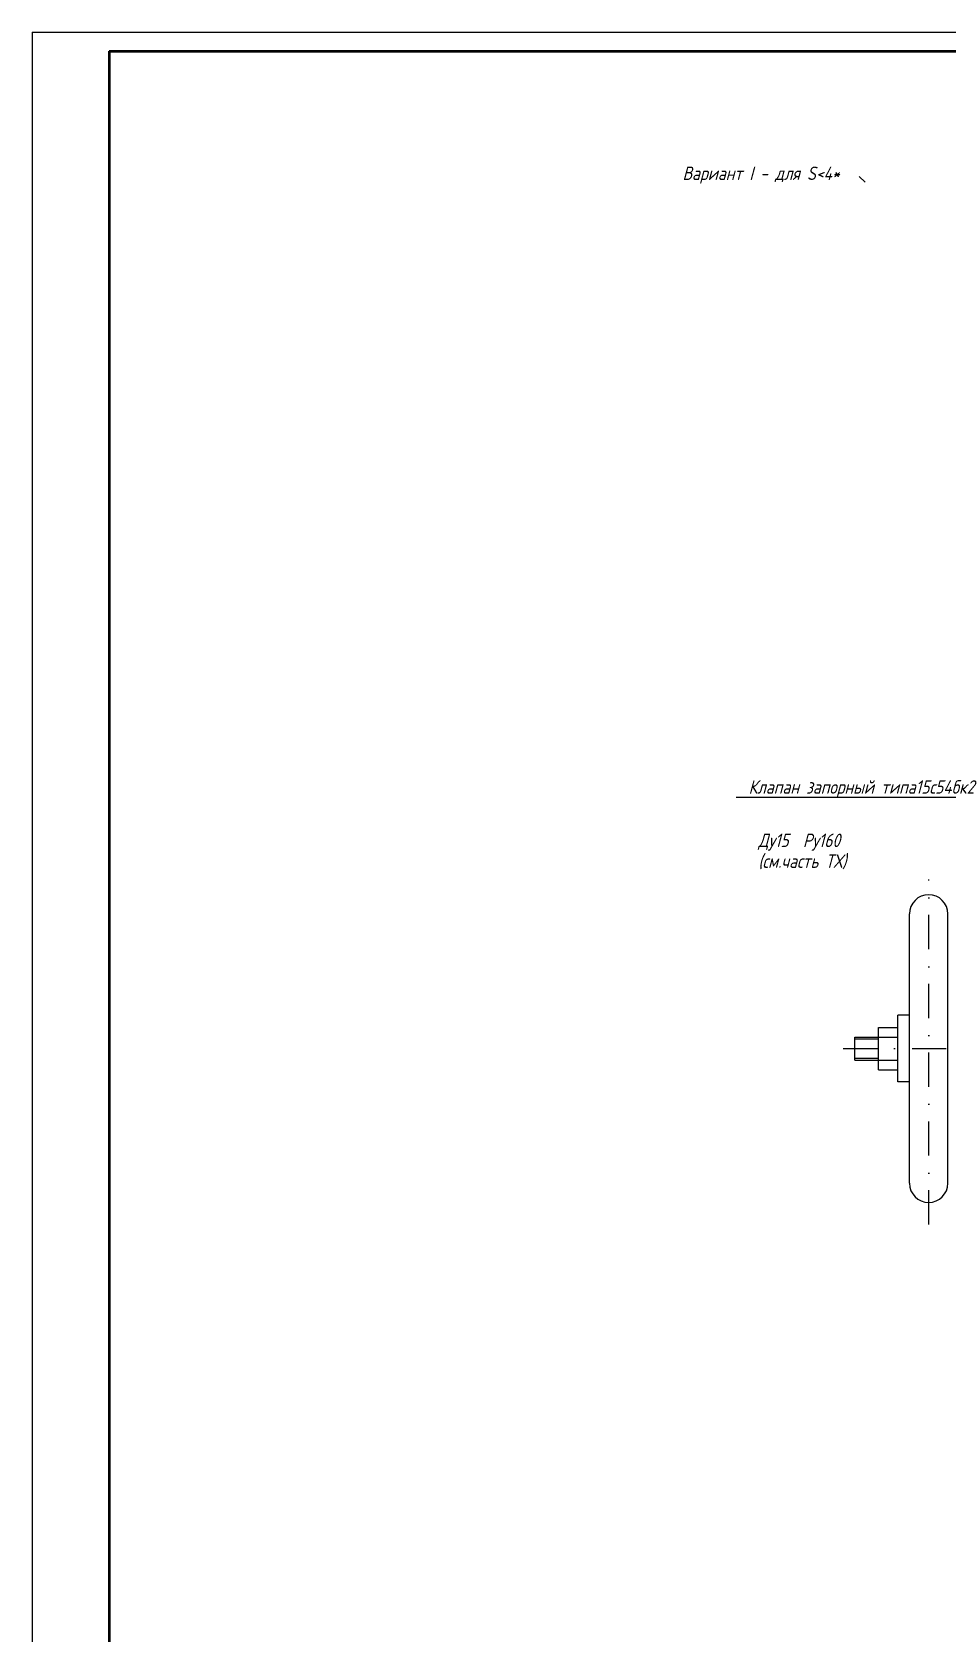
# Model space of a CAD drawing. Header units: inches. Extents: x 0 to 1942, y 0 to 841.
# Drawn here: x 0 to 237.9, y 424.7 to 841 of the extents above; entities that cross this region are included whole.
import ezdxf

# ---------------------------------------------------------------- set-up
doc = ezdxf.new("R2010")
doc.units = ezdxf.units.IN
doc.header["$LTSCALE"] = 0.7
doc.header["$MEASUREMENT"] = 0
doc.linetypes.add('DASHDOT', pattern=[25.4, 12.7, -6.35, 0, -6.35])
doc.styles.get("Standard").update_dxf_attribs({"font": 'romand.shx', "width": 0.8, "oblique": 15, "height": 3.5})

msp = doc.modelspace()

# ---------------------------------------------------------------- linework, layer by layer
for p, q in [((0, 841), (0, 0)), ((0, 841), (594, 841)), ((182.91, 642.17), (241.92, 642.17)), ((227.87, 541.85), (227.87, 611.82)), ((237.87, 541.85), (237.87, 611.82)), ((224.87, 568.17), (224.87, 585.51)), ((227.87, 585.51), (224.87, 585.51)), ((213.73, 573.84), (213.73, 579.84)), ((213.73, 579.84), (224.87, 579.84)), ((213.73, 579.34), (219.87, 579.34)), ((219.87, 571.34), (219.87, 582.34)), ((219.87, 582.34), (224.87, 582.34)), ((213.73, 574.34), (219.87, 574.34)), ((213.73, 573.84), (224.87, 573.84)), ((219.87, 571.34), (224.87, 571.34)), ((227.87, 568.17), (224.87, 568.17))]:
    msp.add_line(p, q)
at = {"lineweight": 50}
for q in [(20, 5), (589, 836)]:
    msp.add_line((20, 836), q, dxfattribs=at)
at = {"lineweight": 25}
msp.add_line((214.81, 803.49), (216.4, 802), dxfattribs=at)
at = {"linetype": 'DASHDOT'}
for p, q in [((232.87, 531.14), (232.87, 620.76)), ((210.66, 576.84), (325.97, 576.84))]:
    msp.add_line(p, q, dxfattribs=at)
for centre, start, end in [((232.87, 611.82), 0, 180), ((232.87, 541.85), 180, 0)]:
    msp.add_arc(centre, 5, start, end)
at = {"layer": 'DEFPOINTS', "color": 0, "linetype": 'ByBlock'}
for p in [(232.87, 616.82), (213.73, 576.84), (232.87, 536.85), (30.74, 476.1)]:
    msp.add_point(p, dxfattribs=at)

# ---------------------------------------------------------------- texts
at = {"lineweight": 25, "char_height": 3.5, "attachment_point": 1}
for s, insert, width in [('Вариант I - для S<4*', (168.94, 806.05), 62.4197), ('Клапан запорный типа15с54бк2', (186.1, 646.57), 70.9958), ('Ду15  Ру160', (188.62, 632.7), 41.1648), ('(см.часть ТХ)', (188.62, 627.29), 43.7185)]:
    msp.add_mtext(s, dxfattribs=dict(at, insert=insert, width=width))

doc.saveas('drawing.dxf')
